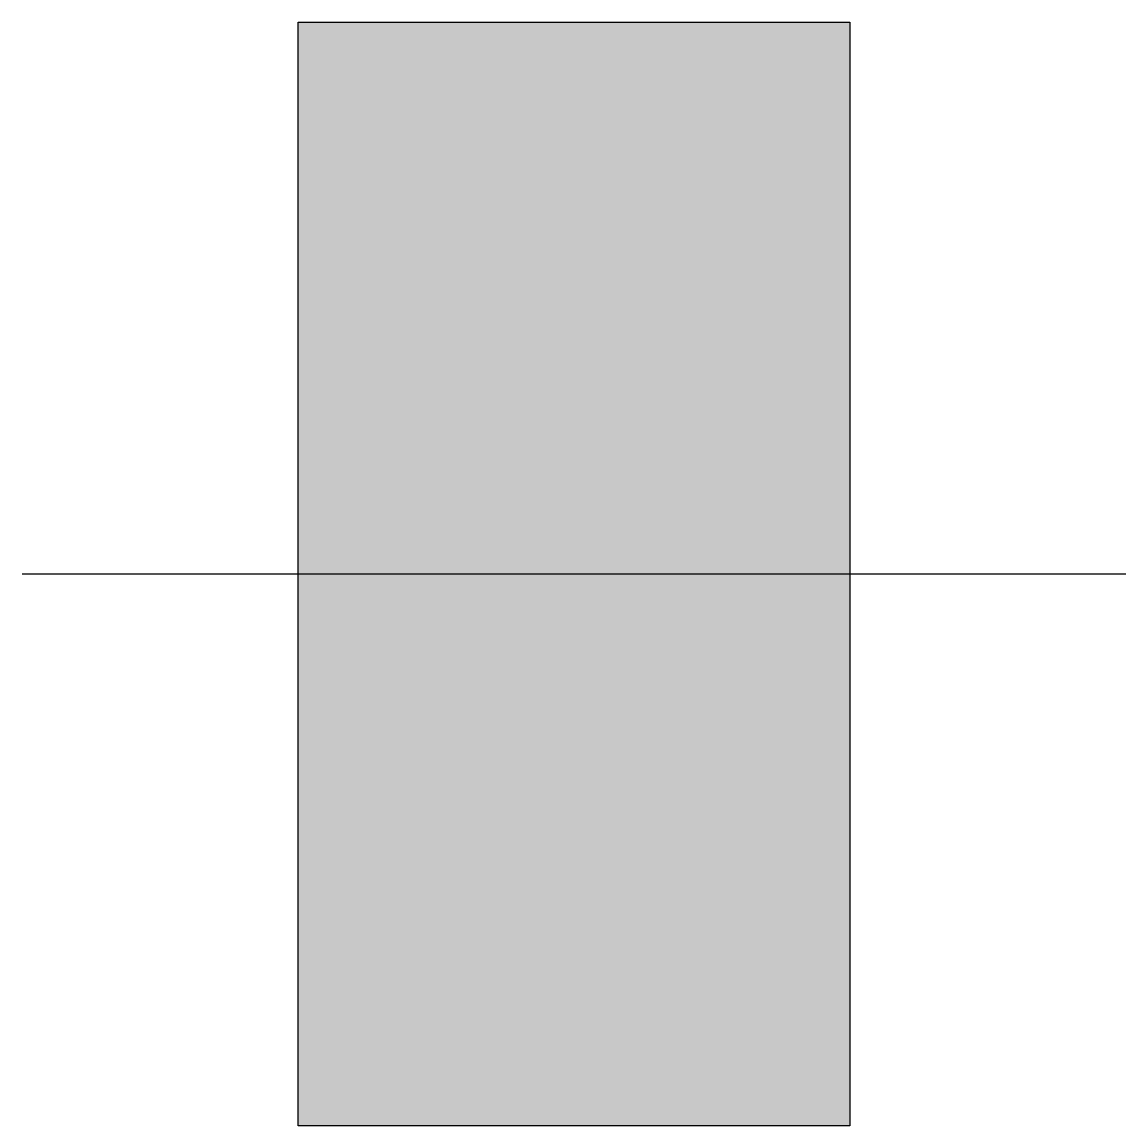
# Model space of a CAD drawing. Extents: x 216.5 to 220.5, y 146.5 to 150.5.
import ezdxf

# ---------------------------------------------------------------- set-up
doc = ezdxf.new("R2010")
doc.units = 0
doc.header["$MEASUREMENT"] = 0

msp = doc.modelspace()

# ---------------------------------------------------------------- hatches: boundary and pattern name
msp.add_hatch(color=256).paths.add_polyline_path([(217.5, 146.5), (219.5, 146.5), (219.5, 150.5), (217.5, 150.5)])

# ---------------------------------------------------------------- linework, layer by layer
for q in [(216.5, 148.5), (220.5, 148.5)]:
    msp.add_line((220.5, 148.5), q)
msp.add_lwpolyline([(219.5, 150.5), (219.5, 146.5), (217.5, 146.5), (217.5, 150.5)], close=True)

doc.saveas('drawing.dxf')
